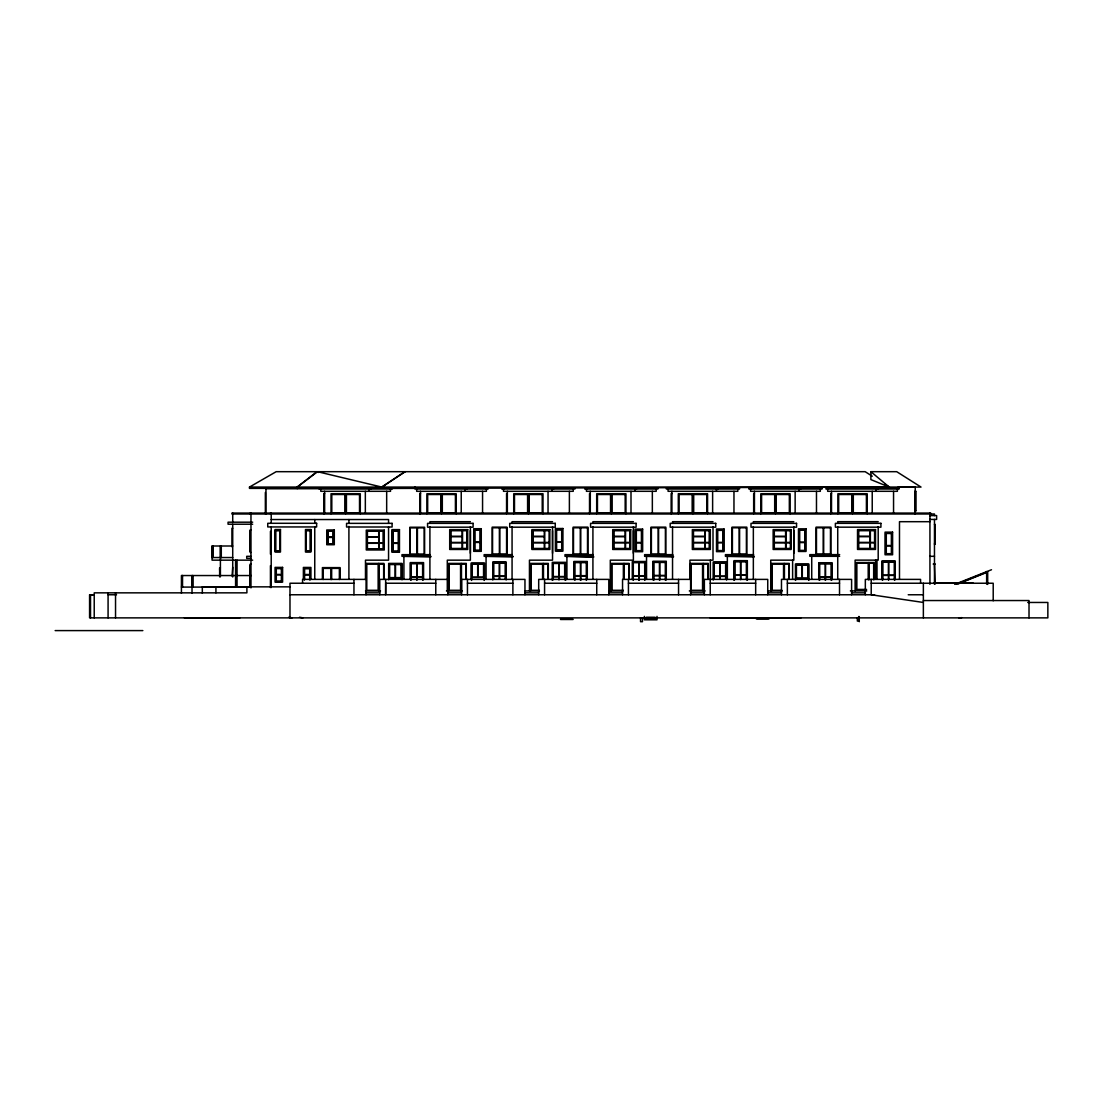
<?xml version="1.0" encoding="UTF-8"?>
<svg xmlns="http://www.w3.org/2000/svg" width="1103" height="1103" viewBox="0 0 1103 1103"><rect width="100%" height="100%" fill="white"/><g stroke="black" fill="none" stroke-linecap="round" stroke-linejoin="round"><path stroke-width="1.5" d="M265.975 488.615L297.19 488.615L297.19 487.071L317.016 471.684L276.177 471.684L249.485 487.071L249.485 488.381L320.876 488.381M297.19 487.071L317.499 471.684L865.166 471.684L872.28 476.206M404.925 471.684L381.803 487.071L317.499 471.684L318.119 472.525M405.187 471.684L381.803 487.071L381.803 488.312M954.702 584.342L991.5 569.741M956.48 584.245L986.799 572.057M958.162 583.901L986.909 572.333L986.578 571.519M297.19 488.615L321.083 488.546M389.387 488.381L414.99 488.312L390.104 488.312M485.472 488.146L502.665 488.105M511.268 488.077L889.459 487.14M898.063 487.112L915.242 487.071L915.242 514.205M870.887 471.684L889.183 487.071L870.887 479.598L870.887 471.684L896.711 471.684L921.019 487.071L249.485 487.071M414.99 488.022L488.091 488.022L488.091 489.029L414.99 489.029L414.99 487.071M915.242 491.083L915.242 512.385M915.242 491.221L916.014 491.221M916.014 491.993L916.014 510.303M265.354 492.489L265.354 513.846M324.64 493.592L323.868 493.592L323.868 513.736M420.519 493.592L419.747 493.592L419.747 513.736M507.339 493.592L506.567 493.592L506.567 513.736M590.298 493.592L589.526 493.592L589.526 513.736M671.92 493.592L671.148 493.592L671.148 513.736M754.438 493.592L753.666 493.592L753.666 513.736M831.51 493.592L830.752 493.592L830.752 513.736M323.868 494.475L324.254 513.736M419.747 494.475L420.133 513.736M915.242 511.075L916.014 511.075M929.677 515.584L936.626 515.584L936.626 519.43L929.677 519.43M271.214 519.541L388.559 519.541L388.559 523.36M470.374 521.691L429.908 521.691L429.908 523.346M552.534 521.691L512.068 521.691L512.068 523.346M633.384 521.691L592.918 521.691L592.918 523.346M713.007 521.691L672.54 521.691L672.54 523.346M793.815 521.691L753.349 521.691L753.349 523.346M878.195 521.664L837.728 521.664L837.728 523.332M929.939 521.691L899.483 521.691L899.483 579.103M252.67 522.188L228.059 522.188L228.059 524.215L252.67 524.215M934.475 524.449L935.247 524.449L935.247 544.289L934.475 544.289M935.247 525.207L934.861 543.517M232.719 528.282L231.947 528.282L231.947 546.826M250.974 529.798L250.202 529.798L250.202 552.424L250.974 552.424M250.202 530.667L250.202 551.541M470.374 530.626L470.374 553.251M548.908 530.584L544.703 530.584L544.703 542.414L548.908 542.414M552.534 530.626L552.534 553.251M633.384 530.626L633.384 553.251M790.189 530.584L785.984 530.584L785.984 542.414L790.189 542.414M793.815 530.626L793.815 553.251M271.214 531.412L270.442 531.412L270.442 554.037L271.214 554.037M548.908 542.8L544.703 542.8L544.703 548.508L548.908 548.508M790.189 542.8L785.984 542.8L785.984 548.508L790.189 548.508M934.475 543.324L935.247 543.517M232.719 545.999L212.066 545.999L212.066 560.159L252.67 560.159M430.17 554.657L401.988 554.657L401.988 556.312L430.859 556.312M512.33 554.657L484.148 554.657L484.148 556.312L513.019 556.312M593.18 554.657L564.998 554.657L564.998 556.312L593.869 556.918L565.963 556.312M672.802 554.657L644.621 554.657L644.621 556.312L673.492 556.312M753.611 554.657L725.429 554.657L725.429 556.312L754.3 556.312M839.659 554.63L809.809 554.63L809.809 556.284L839.659 556.284M403.905 555.305L429.908 555.305M486.065 555.305L512.068 555.305M566.914 555.305L592.918 555.305M646.537 555.305L672.54 555.305M753.349 555.305L727.346 555.305L727.346 579.02M811.725 555.292L837.728 555.292M250.974 556.312L246.714 556.312L246.714 558.352L250.974 558.352M929.939 556.312L934.475 556.312M430.859 556.918L402.953 556.312M513.019 556.918L485.113 556.312M673.492 556.918L645.586 556.312M754.3 556.918L726.394 556.312M212.066 557.539L232.719 557.539M934.475 563.412L935.11 584.052M250.974 564.129L250.202 564.129L250.202 586.755M933.193 564.06L935.11 564.06M250.202 564.998L250.202 585.872M271.214 565.742L270.442 565.742L270.442 587.499M232.719 567.259L232.085 576.097M220.407 567.824L219.635 567.824L219.635 576.731M219.635 568.707L220.021 576.731M251.346 575.545L181.43 575.545L181.43 593.235M472.153 577.462L477.682 577.462M478.026 577.462L483.555 577.462M389.649 577.848L395.164 577.848M395.522 577.848L401.051 577.848M796.435 578.441L801.964 578.441M802.308 578.441L807.837 578.441M366.031 579.392L302.567 579.392L302.567 583.239M690.63 579.392L622.547 579.392L622.547 594.765M934.241 582.963L973.039 582.963M353.953 583.239L289.979 583.239L289.979 617.873M435.768 583.239L385.705 583.239L385.65 594.765L385.65 579.392M467.451 583.239L512.881 583.239M544.579 583.239L596.737 583.239M628.434 583.239L678.552 583.239M710.235 583.239L755.665 583.239M787.363 583.239L839.521 583.239M871.218 583.239L993.21 583.239L993.21 600.79M289.979 586.851L202.318 586.851L202.318 593.193M181.43 587.086L251.346 587.086M866.586 589.429L856.852 589.429L856.852 563.192L868.199 563.192L868.199 579.585M865.676 590.05L856.218 590.05L856.218 562.544L873.921 562.53L873.921 579.723M539.353 590.298L531.232 590.298L531.232 564.06L542.593 564.06L542.593 578.813M623.36 590.298L612.013 590.298L612.013 564.06L623.36 564.06L623.36 578.813M781.917 590.298L772.183 590.298L772.183 564.06L783.544 564.06L783.544 578.813M365.479 590.932L380.521 590.932M446.439 590.932L462.378 590.932M524.711 590.932L539.464 590.932M608.815 590.932L623.195 590.932M689.32 590.932L705.079 590.932M767.578 590.932L782.275 590.932M850.372 590.905L866.751 590.932M366.031 592.849L379.763 592.849M447.846 592.849L461.578 592.849M524.959 592.849L538.691 592.849M608.815 592.849L622.547 592.849M690.63 592.849L704.362 592.849M767.743 592.849L781.475 592.849M851.599 592.849L865.331 592.849M94.224 594.765L89.577 594.765L89.577 617.873L1047.85 617.873L1047.85 602.459L1027.748 602.459M108.08 594.765L116.518 594.765M289.979 594.765L874.582 594.765M908.224 594.765L923.363 594.765M923.363 600.542L1029.016 600.542L1029.016 617.873M646.275 617.266L655.113 617.266M184.422 617.873L239.944 617.845M961.788 617.652L958.907 617.873M757.003 618.397L768.364 618.397M561.124 618.866L572.485 618.866M756.382 619.017L768.998 619.017M645.007 619.197L656.368 619.197M560.489 619.486L573.105 619.486M859.265 621.072L857.348 621.072L857.348 617.79M55.15 630.599L142.852 630.599M93.92 595.027L90.515 594.765L90.515 617.873M923.363 602.459L871.218 594.765L871.218 579.392M299.561 617.225L302.925 617.873M288.669 617.225L292.047 617.873M885.089 484.355L889.363 487.071M987.695 584.425L987.695 571.699L986.647 571.699L986.647 584.204M934.475 515.584L934.475 513.998L231.947 513.998L231.947 513.074L930.711 513.074L930.711 513.998M934.475 519.43L934.475 584.328M929.939 513.074L929.939 584.328M923.363 583.239L923.363 617.873M920.578 583.239L920.578 579.392L865.331 579.392L865.331 594.765M897.401 488.022L897.401 491.304L827.664 491.304L827.664 488.022M895.236 578.992L895.236 560.972L881.89 560.972L881.89 578.992M894.864 580.068L894.864 561.551L882.303 561.551L882.303 580.068M894.271 579.833L894.271 575.421L888.742 575.421L888.742 579.833M893.554 491.304L893.554 513.253M888.398 579.833L888.398 575.421L882.869 575.421L882.869 579.833M878.195 526.683L878.195 560.131L855.115 560.131L855.115 590.905M877.754 488.022L877.754 489.029M876.995 560.131L876.995 578.91M876.072 488.022L876.072 491.304M875.534 560.131L875.534 578.91M873.673 579.558L873.673 563.164L869.095 563.164L869.095 579.558M872.225 491.304L872.225 513.253M868.833 562.53L868.833 579.737M867.179 513.708L867.179 493.744L837.908 493.744L837.908 513.708M859.265 616.536L859.265 621.692L858.63 616.536M852.536 493.744L852.536 513.708M851.599 594.765L851.599 579.392L781.475 579.392L781.475 594.765M839.521 579.392L839.521 594.765M838.68 556.284L810.774 556.284M837.728 526.71L837.728 579.006M832.089 579.116L832.089 562.737L818.743 562.737L818.743 579.116M831.703 580.15L831.703 563.316L819.143 563.316L819.143 580.15M831.51 491.304L831.51 513.253M831.11 580.123L831.11 577.186L825.582 577.186L825.582 580.123M830.849 554.657L830.849 527.137L816.082 527.137L816.082 554.657M825.237 580.123L825.237 577.186L819.708 577.186L819.708 580.123M823.651 527.785L823.651 554.023M823.279 527.785L823.279 554.023M820.329 488.022L820.329 491.304L750.591 491.304L750.591 488.022M816.482 491.304L816.482 513.253M811.725 556.905L811.725 579.006M808.802 580.371L808.802 563.991L795.456 563.991L795.456 580.371M808.43 579.709L808.43 564.571L795.856 564.571L795.856 579.709M800.971 617.887L710.084 617.887M800.668 488.022L800.668 489.029M798.986 488.022L798.986 491.304M795.139 491.304L795.139 513.253M793.815 526.71L793.815 560.159L770.735 560.159L770.735 590.932M792.616 560.159L792.616 578.923M790.093 513.708L790.093 493.744L760.822 493.744L760.822 513.708M789.265 578.896L789.265 563.412L771.548 563.412L771.548 590.932M789.003 578.813L789.003 564.06L784.426 564.06L784.426 578.813M787.363 579.392L787.363 594.765M784.178 563.412L784.178 578.896M775.464 493.744L775.464 513.708M767.743 594.765L767.743 579.392L704.362 579.392L704.362 594.765M755.665 579.392L755.665 594.765M754.438 491.304L754.438 513.253M753.349 526.738L753.349 579.02M747.338 580.33L747.338 560.669L733.991 560.669L733.991 580.33M746.786 554.657L746.786 527.137L732.02 527.137L732.02 554.657M746.965 579.764L746.965 561.248L734.405 561.248L734.405 579.764M746.373 579.53L746.373 575.118L740.844 575.118L740.844 579.53M740.499 579.53L740.499 575.118L734.97 575.118L734.97 579.53M739.589 527.785L739.589 554.023M739.217 527.785L739.217 554.023M737.81 488.022L737.81 491.304L668.073 491.304L668.073 488.022M733.964 491.304L733.964 513.253M726.601 579.999L726.601 561.979L713.255 561.979L713.255 579.999M726.229 579.378L726.229 562.558L713.655 562.558L713.655 579.378M725.636 579.365L725.636 576.428L720.107 576.428L720.107 579.365M719.763 579.365L719.763 576.428L714.234 576.428L714.234 579.365M718.15 488.022L718.15 489.029M716.467 488.022L716.467 491.304M713.007 526.71L713.007 560.159L689.926 560.159L689.926 578.965M712.621 491.304L712.621 513.253M710.346 560.159L710.346 578.923M710.235 579.392L710.235 594.765M708.278 578.896L708.278 563.412L690.575 563.412L690.63 594.765M708.016 578.813L708.016 564.06L703.438 564.06L703.438 590.298M707.575 513.708L707.575 493.744L678.304 493.744L678.304 513.708M703.19 563.412L703.19 590.932M692.946 493.744L692.946 513.708M678.552 579.392L678.552 594.765M672.54 526.738L672.54 579.02M671.92 491.304L671.92 513.253M666.281 579.268L666.281 561.248L652.935 561.248L652.935 579.268M665.909 580.343L665.909 561.827L653.334 561.827L653.334 580.343M665.785 554.657L665.785 527.137L651.018 527.137L651.018 554.657M665.316 580.095L665.316 575.697L659.787 575.697L659.787 580.095M659.442 580.095L659.442 575.697L653.914 575.697L653.914 580.095M658.588 527.785L658.588 554.023M658.215 527.785L658.215 554.023M657.002 616.384L657.002 619.817L644.386 619.817L644.386 616.384M656.188 488.022L656.188 491.304L586.451 491.304L586.451 488.022M652.342 491.304L652.342 513.253M646.537 556.918L646.537 579.02M645.669 579.516L645.669 561.51L632.322 561.51L632.322 579.516M645.296 578.91L645.296 562.089L632.722 562.089L632.722 578.91M644.703 580.357L644.703 575.959L639.175 575.959L639.175 580.357M642.47 617.873L642.47 621.692L640.54 621.692L640.54 617.873M638.816 580.357L638.816 575.959L633.301 575.959L633.301 580.357M636.528 488.022L636.528 489.029M634.845 488.022L634.845 491.304M633.384 526.71L633.384 560.159L610.304 560.159L610.304 590.932M630.999 491.304L630.999 513.253M629.082 578.896L629.082 563.412L611.379 563.412L611.379 590.932M628.834 578.813L628.834 564.06L624.243 564.06L624.243 578.813M628.434 579.392L628.434 594.765M625.952 513.708L625.952 493.744L596.682 493.744L596.682 513.708M623.995 563.412L623.995 578.896M611.324 493.744L611.324 513.708M608.815 594.765L608.815 579.392L538.691 579.392L538.691 594.765M596.737 579.392L596.737 594.765M592.918 526.738L592.918 579.02M590.298 491.304L590.298 513.253M587.899 554.657L587.899 527.137L573.133 527.137L573.133 554.657M587.279 579.475L587.279 561.455L573.932 561.455L573.932 579.475M586.893 578.868L586.893 562.034L574.332 562.034L574.332 578.868M586.3 580.302L586.3 575.904L580.771 575.904L580.771 580.302M580.702 527.785L580.702 554.023M580.426 580.302L580.426 575.904L574.897 575.904L574.897 580.302M580.33 527.785L580.33 554.023M573.229 488.022L573.229 491.304L503.492 491.304L503.492 488.022M569.382 491.304L569.382 513.253M566.914 556.918L566.914 579.02M565.646 580.33L565.646 562.323L552.3 562.323L552.3 580.33M565.274 579.723L565.274 562.888L552.7 562.888L552.7 579.723M564.667 579.695L564.667 576.759L559.152 576.759L559.152 579.695M558.794 579.695L558.794 576.759L553.279 576.759L553.279 579.695M553.568 488.022L553.568 489.029M552.534 526.71L552.534 560.159L529.454 560.159L529.454 590.932M551.886 488.022L551.886 491.304M548.315 578.896L548.315 563.412L530.612 563.412L530.612 590.932M548.039 491.304L548.039 513.253M548.067 578.813L548.067 564.06L543.476 564.06L543.476 578.813M544.579 579.392L544.579 594.765M543.227 563.412L543.227 578.896M543.007 513.708L543.007 493.744L513.722 493.744L513.722 513.708M528.365 493.744L528.365 513.708M524.959 594.765L524.959 579.392L461.578 579.392L461.578 594.765M512.881 579.392L512.881 594.765M512.068 526.738L512.068 579.02M507.339 491.304L507.339 513.253M506.953 554.657L506.953 527.137L492.186 527.137L492.186 554.657M506.139 579.944L506.139 561.937L492.793 561.937L492.793 579.944M505.767 579.337L505.767 562.516L493.206 562.516L493.206 579.337M505.174 579.309L505.174 576.373L499.645 576.373L499.645 579.309M499.756 527.785L499.756 554.023M499.383 527.785L499.383 554.023M499.301 579.309L499.301 576.373L493.772 576.373L493.772 579.309M486.409 488.022L486.409 491.304L416.672 491.304L416.672 488.022M486.065 556.918L486.065 579.02M484.52 579.392L484.52 563.013L471.174 563.013L471.174 579.392M484.148 580.426L484.148 563.592L471.574 563.592L471.574 580.426M482.562 491.304L482.562 513.253M470.374 526.71L470.374 560.159L447.294 560.159L447.294 590.932M467.451 579.392L467.451 594.765M466.748 488.022L466.748 489.029M466.279 578.896L466.279 563.412L448.576 563.412L448.576 590.932M466.031 578.813L466.031 564.06L461.454 564.06L461.454 590.298M465.08 488.022L465.08 491.304M461.233 491.304L461.233 513.253M461.192 563.412L461.192 590.932M456.187 513.708L456.187 493.744L426.916 493.744L426.916 513.708M447.846 594.765L447.846 579.392L379.763 579.392L379.763 594.765M441.545 493.744L441.545 513.708M435.768 579.392L435.768 594.765M429.908 526.738L429.908 579.02M424.614 554.754L424.614 527.248L409.847 527.248L409.847 554.754M423.58 578.965L423.58 562.599L410.233 562.599L410.233 578.965M423.207 579.999L423.207 563.164L410.647 563.164L410.647 579.999M422.614 579.971L422.614 577.034L417.086 577.034L417.086 579.971M420.519 491.304L420.519 513.488M417.417 527.882L417.417 554.12M417.031 527.882L417.031 554.12M416.741 579.971L416.741 577.034L411.212 577.034L411.212 579.971M403.905 556.918L403.905 579.02M402.016 579.778L402.016 563.399L388.67 563.399L388.67 579.778M401.644 579.13L401.644 563.978L389.069 563.978L389.069 579.13M390.517 488.022L390.517 491.304L320.794 491.304L320.794 488.022M388.559 527L388.559 560.159L365.479 560.159L365.479 578.965M386.67 491.304L386.67 513.253M383.913 578.896L383.913 563.412L366.155 563.412L366.031 594.765M383.651 578.813L383.651 564.06L379.074 564.06L379.074 590.298M378.784 563.412L378.825 590.932M370.87 488.022L370.87 489.029M369.188 488.022L369.188 491.304M365.341 491.304L365.341 513.253M360.295 513.708L360.295 493.744L331.024 493.744L331.024 513.708M353.953 579.392L353.953 594.765M348.906 519.541L348.906 523.36M348.906 526.338L348.906 579.144M345.666 493.744L345.666 513.708M340.138 578.854L340.138 567.618L322.407 567.618L322.407 578.854M339.366 579.516L339.366 568.39L331.658 568.39L331.658 579.516M330.886 579.516L330.886 568.39L323.179 568.39L323.179 579.516M324.64 491.304L324.64 513.488M314.755 519.541L314.755 523.291M314.755 526.944L314.755 579.144M310.922 578.91L310.922 567.438L303.38 567.438L303.38 578.91M310.095 579.916L310.095 568.335L304.207 568.335L304.207 579.916M309.695 579.695L309.695 574.897L304.607 574.897L304.607 579.695M271.214 513.074L271.214 523.291M271.214 526.944L271.214 587.554M270.442 513.074L270.442 513.998M265.975 488.381L265.975 513.846M250.974 513.074L250.974 587.899M250.202 513.074L250.202 513.998M246.893 586.851L246.893 592.849L94.224 592.849L94.224 617.873M237.048 560.159L237.048 586.534M235.587 560.159L235.587 586.534M232.719 513.074L232.719 522.188M232.719 524.215L232.719 576.979M221.289 545.999L221.289 557.539M220.834 545.999L220.848 557.539M220.407 545.999L220.407 576.635M215.926 586.851L215.926 592.849M212.948 545.999L212.948 557.539M212.507 545.999L212.507 557.539M212.286 545.999L212.286 557.539M192.915 575.545L192.915 587.086M192.446 575.545L192.46 587.086M192.019 575.545L192.019 593.235M182.533 575.545L182.533 587.086M182.119 575.545L182.105 587.086M181.912 575.545L181.692 587.086M115.539 592.849L115.539 617.873M108.08 592.849L108.08 617.873M392.199 488.022L319.112 488.022L319.112 489.029L392.199 489.029L392.199 488.022M574.911 488.022L501.81 488.022L501.81 489.029L574.911 489.029L574.911 488.022M657.857 488.022L584.769 488.022L584.769 489.029L657.857 489.029L657.857 488.022M739.479 488.022L666.391 488.022L666.391 489.029L739.479 489.029L739.479 488.022M822.011 488.022L748.909 488.022L748.909 489.029L822.011 489.029L822.011 488.022M899.083 488.022L825.995 488.022L825.995 489.029L899.083 489.029L899.083 488.022M344.894 494.516L331.796 494.516L331.796 512.936L344.894 512.936L344.894 494.516M359.523 494.516L346.425 494.516L346.425 512.936L359.523 512.936L359.523 494.516M440.773 494.516L427.674 494.516L427.674 512.936L440.773 512.936L440.773 494.516M455.415 494.516L442.317 494.516L442.317 512.936L455.415 512.936L455.415 494.516M527.592 494.516L514.494 494.516L514.494 512.936L527.592 512.936L527.592 494.516M542.235 494.516L529.137 494.516L529.137 512.936L542.235 512.936L542.235 494.516M610.552 494.516L597.454 494.516L597.454 512.936L610.552 512.936L610.552 494.516M625.18 494.516L612.096 494.516L612.096 512.936L625.18 512.936L625.18 494.516M692.174 494.516L679.076 494.516L679.076 512.936L692.174 512.936L692.174 494.516M706.802 494.516L693.704 494.516L693.704 512.936L706.802 512.936L706.802 494.516M774.692 494.516L761.594 494.516L761.594 512.936L774.692 512.936L774.692 494.516M789.334 494.516L776.236 494.516L776.236 512.936L789.334 512.936L789.334 494.516M851.778 494.516L838.68 494.516L838.68 512.936L851.778 512.936L851.778 494.516M866.406 494.516L853.308 494.516L853.308 512.936L866.406 512.936L866.406 494.516M316.63 523.291L267.753 523.291L267.753 526.944L316.63 526.944L316.63 523.291M392.103 523.36L346.563 523.36L346.563 527L392.103 527L392.103 523.36M473.104 523.346L427.564 523.346L427.564 527.193L473.104 527.193L473.104 523.346M555.264 523.346L509.724 523.346L509.724 527.193L555.264 527.193L555.264 523.346M636.114 523.346L590.574 523.346L590.574 527.193L636.114 527.193L636.114 523.346M715.737 523.346L670.197 523.346L670.197 527.193L715.737 527.193L715.737 523.346M796.545 523.346L751.005 523.346L751.005 527.193L796.545 527.193L796.545 523.346M880.925 523.332L835.385 523.332L835.385 527.179L880.925 527.179L880.925 523.332M424.228 527.882L410.219 527.882L410.219 554.12L424.228 554.12L424.228 527.882M506.58 527.785L492.572 527.785L492.572 554.023L506.58 554.023L506.58 527.785M587.513 527.785L573.505 527.785L573.505 554.023L587.513 554.023L587.513 527.785M665.399 527.785L651.39 527.785L651.39 554.023L665.399 554.023L665.399 527.785M746.4 527.785L732.406 527.785L732.406 554.023L746.4 554.023L746.4 527.785M830.476 527.785L816.468 527.785L816.468 554.023L830.476 554.023L830.476 527.785M562.93 528.502L555.388 528.502L555.388 551.128L562.93 551.128L562.93 528.502M481.266 528.709L473.725 528.709L473.725 551.335L481.266 551.335L481.266 528.709M806.017 528.833L798.475 528.833L798.475 551.459L806.017 551.459L806.017 528.833M724.064 529.013L716.509 529.013L716.509 551.638L724.064 551.638L724.064 529.013M642.649 529.095L635.107 529.095L635.107 551.721L642.649 551.721L642.649 529.095M562.254 529.454L556.022 529.454L556.022 550.425L562.254 550.425L562.254 529.454M280.479 529.537L275.061 529.537L275.061 551.996L280.479 551.996L280.479 529.537M310.908 529.537L305.476 529.537L305.476 551.996L310.908 551.996L310.908 529.537M399.465 529.619L391.923 529.619L391.923 552.245L399.465 552.245L399.465 529.619M467.713 529.633L449.707 529.633L449.707 549.473L467.713 549.473L467.713 529.633M480.605 529.661L474.359 529.661L474.359 550.618L480.605 550.618L480.605 529.661M549.859 529.633L531.867 529.633L531.867 549.473L549.859 549.473L549.859 529.633M630.723 529.633L612.716 529.633L612.716 549.473L630.723 549.473L630.723 529.633M710.332 529.633L692.339 529.633L692.339 549.473L710.332 549.473L710.332 529.633M791.154 529.633L773.148 529.633L773.148 549.473L791.154 549.473L791.154 529.633M875.52 529.605L857.527 529.605L857.527 549.446L875.52 549.446L875.52 529.605M334.306 529.978L326.75 529.978L326.75 544.73L334.306 544.73L334.306 529.978M561.703 529.867L556.615 529.867L556.615 541.876L561.703 541.876L561.703 529.867M723.389 529.964L717.143 529.964L717.143 550.921L723.389 550.921L723.389 529.964M805.342 529.785L799.096 529.785L799.096 550.755L805.342 550.755L805.342 529.785M280.162 530.157L275.378 530.157L275.378 551.376L280.162 551.376L280.162 530.157M310.577 530.157L305.807 530.157L305.807 551.376L310.577 551.376L310.577 530.157M384.271 530.129L366.279 530.129L366.279 549.97L384.271 549.97L384.271 530.129M480.053 530.06L474.952 530.06L474.952 542.069L480.053 542.069L480.053 530.06M641.974 530.047L635.742 530.047L635.742 551.017L641.974 551.017L641.974 530.047M804.79 530.198L799.689 530.198L799.689 542.193L804.79 542.193L804.79 530.198M466.941 530.391L450.479 530.391L450.479 548.701L466.941 548.701L466.941 530.391M549.101 530.391L532.639 530.391L532.639 548.701L549.101 548.701L549.101 530.391M629.951 530.391L613.489 530.391L613.489 548.701L629.951 548.701L629.951 530.391M709.574 530.391L693.111 530.391L693.111 548.701L709.574 548.701L709.574 530.391M722.837 530.364L717.736 530.364L717.736 542.373L722.837 542.373L722.837 530.364M790.382 530.391L773.92 530.391L773.92 548.701L790.382 548.701L790.382 530.391M874.762 530.378L858.299 530.378L858.299 548.687L874.762 548.687L874.762 530.378M398.79 530.571L392.558 530.571L392.558 551.541L398.79 551.541L398.79 530.571M462.157 530.584L450.865 530.584L450.865 536.306L462.157 536.306L462.157 530.584M466.748 530.584L462.543 530.584L462.543 542.414L466.748 542.414L466.748 530.584M544.317 530.584L533.025 530.584L533.025 536.306L544.317 536.306L544.317 530.584M625.167 530.584L613.875 530.584L613.875 536.306L625.167 536.306L625.167 530.584M629.758 530.584L625.553 530.584L625.553 542.414L629.758 542.414L629.758 530.584M641.422 530.46L636.334 530.46L636.334 542.455L641.422 542.455L641.422 530.46M704.789 530.584L693.484 530.584L693.484 536.306L704.789 536.306L704.789 530.584M709.381 530.584L705.175 530.584L705.175 542.414L709.381 542.414L709.381 530.584M785.598 530.584L774.306 530.584L774.306 536.306L785.598 536.306L785.598 530.584M869.977 530.571L858.685 530.571L858.685 536.279L869.977 536.279L869.977 530.571M874.569 530.571L870.364 530.571L870.364 542.386L874.569 542.386L874.569 530.571M279.831 530.791L275.695 530.791L275.695 550.755L279.831 550.755L279.831 530.791M310.26 530.791L306.124 530.791L306.124 550.755L310.26 550.755L310.26 530.791M333.478 530.874L327.577 530.874L327.577 544.124L333.478 544.124L333.478 530.874M383.513 530.901L367.037 530.901L367.037 549.211L383.513 549.211L383.513 530.901M378.729 531.094L367.423 531.094L367.423 536.803L378.729 536.803L378.729 531.094M383.32 531.094L379.115 531.094L379.115 542.91L383.32 542.91L383.32 531.094M398.238 530.984L393.151 530.984L393.151 542.993L398.238 542.993L398.238 530.984M333.078 531.191L327.977 531.191L327.977 537.037L333.078 537.037L333.078 531.191M892.603 532.142L885.061 532.142L885.061 554.768L892.603 554.768L892.603 532.142M891.927 533.094L885.695 533.094L885.695 554.051L891.927 554.051L891.927 533.094M891.376 533.494L886.288 533.494L886.288 545.502L891.376 545.502L891.376 533.494M462.157 536.692L450.865 536.692L450.865 542.414L462.157 542.414L462.157 536.692M544.317 536.692L533.025 536.692L533.025 542.414L544.317 542.414L544.317 536.692M625.167 536.692L613.875 536.692L613.875 542.414L625.167 542.414L625.167 536.692M704.789 536.692L693.484 536.692L693.484 542.414L704.789 542.414L704.789 536.692M785.598 536.692L774.306 536.692L774.306 542.414L785.598 542.414L785.598 536.692M869.977 536.665L858.685 536.665L858.685 542.386L869.977 542.386L869.977 536.665M378.729 537.189L367.423 537.189L367.423 542.91L378.729 542.91L378.729 537.189M333.078 537.437L327.977 537.437L327.977 543.834L333.078 543.834L333.078 537.437M561.703 542.249L556.615 542.249L556.615 550.052L561.717 550.052L561.703 542.249M480.053 542.442L474.952 542.442L474.952 550.259L480.053 550.259L480.053 542.442M804.79 542.579L799.689 542.579L799.703 550.383L804.79 550.383L804.79 542.579M462.157 542.8L450.865 542.8L450.865 548.508L462.157 548.508L462.157 542.8M466.748 542.8L462.543 542.8L462.543 548.508L466.748 548.508L466.748 542.8M544.317 542.8L533.025 542.8L533.025 548.508L544.317 548.508L544.317 542.8M625.167 542.8L613.875 542.8L613.875 548.508L625.167 548.508L625.167 542.8M629.758 542.8L625.553 542.8L625.553 548.508L629.758 548.508L629.758 542.8M641.422 542.841L636.334 542.841L636.334 550.645L641.422 550.645L641.422 542.841M704.789 542.8L693.484 542.8L693.484 548.508L704.789 548.508L704.789 542.8M709.381 542.8L705.175 542.8L705.175 548.508L709.381 548.508L709.381 542.8M722.837 542.745L717.736 542.745L717.75 550.562L722.837 550.562L722.837 542.745M785.598 542.8L774.306 542.8L774.306 548.508L785.598 548.508L785.598 542.8M869.977 542.773L858.685 542.773L858.685 548.494L869.977 548.494L869.977 542.773M874.569 542.773L870.364 542.773L870.364 548.494L874.569 548.494L874.569 542.773M378.729 543.296L367.423 543.296L367.423 549.018L378.729 549.018L378.729 543.296M383.32 543.296L379.115 543.296L379.115 549.018L383.32 549.018L383.32 543.296M398.238 543.365L393.151 543.365L393.151 551.169L398.238 551.169L398.238 543.365M891.376 545.875L886.288 545.875L886.288 553.692L891.376 553.692L891.376 545.875M740.499 561.827L734.97 561.827L734.97 574.884L740.499 574.884L740.499 561.827M746.373 561.854L740.844 561.854L740.844 574.884L746.373 574.884L746.373 561.854M888.398 562.13L882.869 562.13L882.869 575.187L888.398 575.187L888.398 562.13M894.271 562.158L888.742 562.158L888.742 575.187L894.271 575.187L894.271 562.158M580.426 562.613L574.897 562.613L574.897 575.669L580.426 575.669L580.426 562.613M659.442 562.406L653.914 562.406L653.914 575.463L659.442 575.463L659.442 562.406M665.316 562.433L659.787 562.433L659.787 575.463L665.316 575.463L665.316 562.433M586.3 562.64L580.771 562.64L580.771 575.669L586.3 575.669L586.3 562.64M638.816 562.668L633.301 562.668L633.301 575.725L638.816 575.725L638.816 562.668M644.703 562.695L639.175 562.695L639.175 575.725L644.703 575.725L644.703 562.695M499.301 563.081L493.772 563.081L493.772 576.152L499.301 576.152L499.301 563.081M505.174 563.123L499.645 563.123L499.645 576.152L505.174 576.152L505.174 563.123M719.763 563.137L714.234 563.137L714.234 576.193L719.763 576.193L719.763 563.137M725.636 563.164L720.107 563.164L720.107 576.193L725.636 576.193L725.636 563.164M558.794 563.468L553.279 563.468L553.279 576.524L558.794 576.524L558.794 563.468M564.667 563.495L559.152 563.495L559.152 576.524L564.667 576.524L564.667 563.495M416.741 563.743L411.212 563.743L411.212 576.8L416.741 576.8L416.741 563.743M422.614 563.771L417.086 563.771L417.086 576.8L422.614 576.8L422.614 563.771M825.237 563.895L819.708 563.895L819.708 576.952L825.237 576.952L825.237 563.895M831.11 563.923L825.582 563.923L825.582 576.952L831.11 576.952L831.11 563.923M378.15 564.06L366.789 564.06L366.789 590.298L378.15 590.298L378.15 564.06M460.558 564.06L449.211 564.06L449.211 590.298L460.558 590.298L460.558 564.06M477.682 564.171L472.153 564.171L472.153 577.227L477.682 577.227L477.682 564.171M483.555 564.198L478.026 564.198L478.026 577.227L483.555 577.227L483.555 564.198M702.556 564.06L691.195 564.06L691.195 590.298L702.556 590.298L702.556 564.06M395.164 564.557L389.649 564.557L389.649 577.614L395.164 577.614L395.164 564.557M401.051 564.584L395.522 564.584L395.522 577.614L401.051 577.614L401.051 564.584M801.964 565.15L796.435 565.15L796.435 578.206L801.964 578.206L801.964 565.15M807.837 565.177L802.308 565.177L802.308 578.206L807.837 578.206L807.837 565.177M282.602 567.383L275.061 567.383L275.061 582.122L282.602 582.122L282.602 567.383M281.775 568.279L275.874 568.279L275.874 581.515L281.775 581.515L281.775 568.279M281.375 568.596L276.288 568.596L276.288 574.442L281.375 574.442L281.375 568.596M309.695 568.652L304.607 568.652L304.607 574.498L309.695 574.498L309.695 568.652M281.375 574.828L276.288 574.828L276.288 581.24L281.375 581.24L281.375 574.828M220.641 557.539L220.628 545.999L220.628 557.539"/></g></svg>
